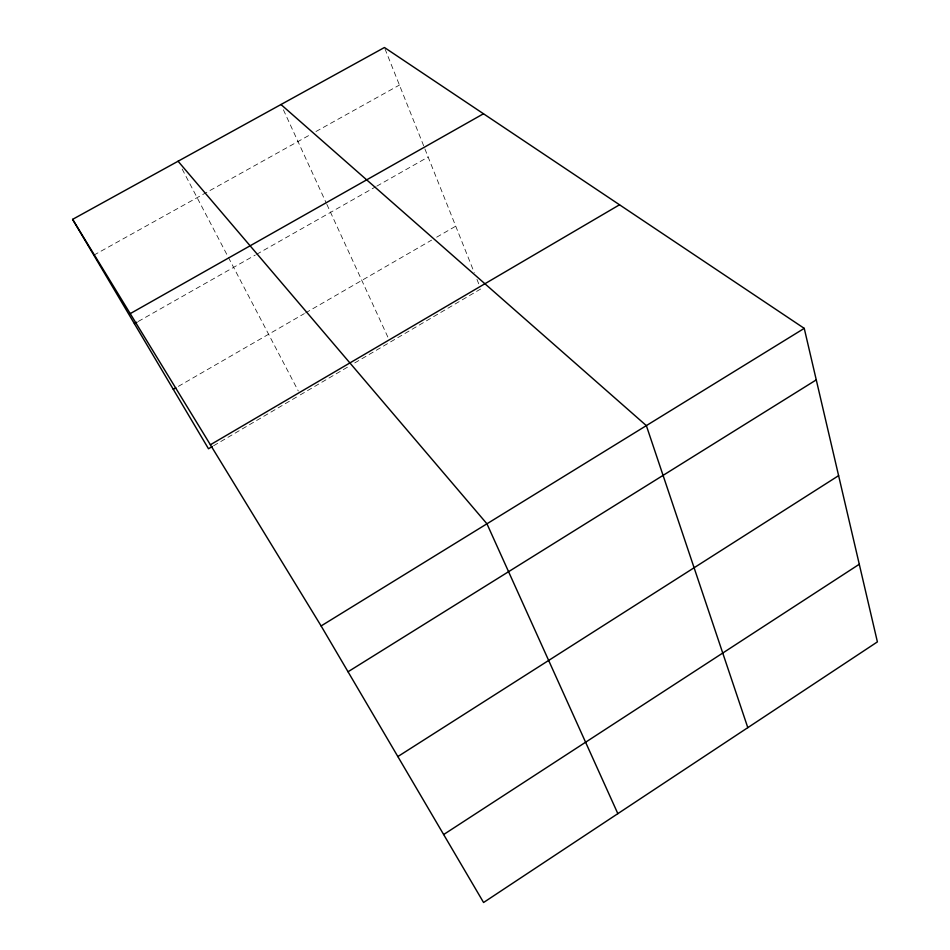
<?xml version="1.0" encoding="UTF-8"?>
<svg xmlns="http://www.w3.org/2000/svg" width="950" height="950" viewBox="0 0 950 950"><rect width="100%" height="100%" fill="white"/><g stroke="black" fill="none" stroke-linecap="round" stroke-linejoin="round"><path stroke-width="0.71" stroke-dasharray="4.75 3.56" d="M213.584 445.764L299.036 395.604M300.319 394.856L349.671 365.892M354.742 362.924L480.771 288.954M178.362 386.365L304.356 313.607M305.627 312.871L431.621 240.112M436.691 237.179L455.739 226.183M138.249 321.456L255.289 255.063M256.559 254.351L375.488 186.889M376.782 186.152L428.141 157.023M93.812 255.17L310.828 134.377M315.958 131.516L399.428 85.061M182.151 169.041L298.288 390.996M283.409 109.808L326.242 203.015M326.859 204.357L388.324 338.093M384.976 48.842L424.353 147.523M424.887 148.877L474.24 272.579M476.959 279.395L479.144 284.858"/><path stroke-width="1.43" d="M443.65 834.539L859.287 564.253M397.836 756.568L838.613 475.653M348.032 671.769L816.264 379.881M321.112 625.943L804.246 328.367L877.396 641.891L483.574 902.5L321.112 625.943L72.604 219.355L384.441 47.5L804.246 328.367M210.377 444.778L619.531 204.784M212.313 446.512L208.489 448.756L72.604 219.355M173.268 389.31L175.821 387.838M130.221 313.631L483.479 113.763M134.377 323.653L136.954 322.192M280.974 104.524L646.356 425.624L747.804 727.653M178.066 161.227L486.946 523.806L617.844 813.651"/></g></svg>
